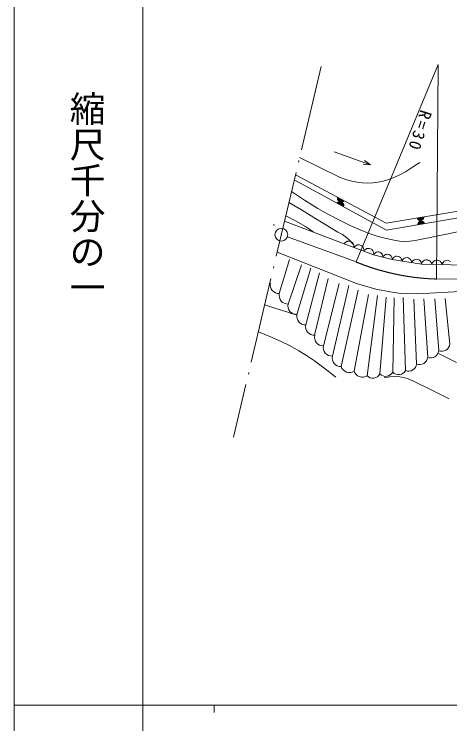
# Model space of a CAD drawing. Units: millimetres, scale not verified. Extents: x 59754 to 699754, y 6644 to 366644.
# Drawn here: x 59754 to 120725, y 189053 to 288378 of the extents above; entities that cross this region are included whole.
import ezdxf
from ezdxf.enums import TextEntityAlignment as Align

# ---------------------------------------------------------------- set-up
doc = ezdxf.new("R2010")
doc.units = ezdxf.units.MM
doc.header["$LTSCALE"] = 1000
doc.linetypes.add('LONG_DASHED_DOTTED', pattern=[15.25, 12, -1.5, 0.25, -1.5])
doc.layers.add('S-SUV', color=7, linetype='Continuous', lineweight=13)
doc.styles.add('@ＭＳ ゴシック', font='')
doc.styles.add('ＭＳ ゴシック', font='')
doc.styles.get('@ＭＳ ゴシック').set_extended_font_data('@MS Gothic')
doc.styles.get('ＭＳ ゴシック').set_extended_font_data('MS Gothic')

msp = doc.modelspace()

# ---------------------------------------------------------------- linework, layer by layer
at = {"layer": 'S-SUV'}
for p, q in [((59754, 366644), (59754, 6644)), ((77754, 356644), (77754, 6644)), ((119117, 281351), (107603, 253696)), ((118848, 251303), (119117, 281351)), ((99699, 268320), (102528, 266906)), ((104551, 269115), (109624, 267303)), ((109624, 267303), (108586, 267371)), ((108778, 267910), (109624, 267303)), ((115517, 266956), (116514, 267627)), ((102528, 266906), (105400, 265538)), ((113716, 265883), (114501, 266318)), ((114501, 266318), (115517, 266956)), ((98963, 265208), (111875, 258165)), ((111811, 259105), (99124, 265890)), ((105400, 265538), (106195, 265240)), ((106195, 265240), (107009, 265000)), ((111405, 264996), (112164, 265220)), ((150362, 265683), (111811, 259105)), ((112164, 265220), (112903, 265501)), ((112903, 265501), (113716, 265883)), ((107009, 265000), (107743, 264848)), ((107743, 264848), (108489, 264755)), ((108489, 264755), (109221, 264724)), ((109221, 264724), (109953, 264753)), ((109953, 264753), (110679, 264844)), ((110679, 264844), (111405, 264996)), ((111875, 258165), (150570, 264780)), ((98570, 263543), (100381, 262349)), ((100381, 262349), (102232, 261202)), ((105006, 262614), (105027, 262733)), ((105013, 262500), (105006, 262614)), ((105012, 262599), (105806, 262175)), ((105047, 262357), (105013, 262500)), ((105743, 262137), (105018, 262525)), ((105857, 262218), (105019, 262666)), ((105027, 262733), (105909, 262262)), ((105028, 262449), (105669, 262106)), ((105115, 262252), (105047, 262357)), ((105587, 262079), (105054, 262364)), ((105201, 262164), (105115, 262252)), ((105128, 262254), (105456, 262078)), ((105909, 262262), (105819, 262179)), ((98205, 261998), (99967, 260995)), ((104980, 261926), (105070, 262008)), ((105858, 261447), (104980, 261926)), ((105032, 261969), (105866, 261514)), ((105070, 262008), (105167, 262066)), ((105874, 261581), (105084, 262012)), ((105147, 262049), (105869, 261655)), ((105167, 262066), (105306, 262116)), ((105338, 262090), (105201, 262164)), ((105859, 261731), (105220, 262080)), ((105303, 262106), (105834, 261816)), ((105306, 262116), (105431, 262116)), ((105459, 262068), (105338, 262090)), ((105431, 262116), (105552, 262093)), ((105761, 261927), (105434, 262106)), ((105585, 262069), (105459, 262068)), ((105552, 262093), (105688, 262018)), ((105722, 262120), (105585, 262069)), ((105688, 262018), (105773, 261929)), ((105819, 262179), (105722, 262120)), ((105773, 261929), (105841, 261824)), ((105841, 261824), (105874, 261681)), ((105880, 261566), (105858, 261447)), ((105874, 261681), (105880, 261566)), ((99967, 260995), (101702, 259939)), ((102232, 261202), (103746, 260348)), ((103746, 260348), (105289, 259547)), ((97589, 259391), (105927, 256249)), ((97770, 260154), (99148, 259446)), ((99148, 259446), (100504, 258682)), ((101702, 259939), (103361, 258890)), ((105289, 259547), (106888, 258771)), ((116137, 259843), (117123, 260011)), ((116193, 259736), (116137, 259843)), ((117109, 259946), (116172, 259786)), ((116269, 259650), (116193, 259736)), ((116207, 259728), (117094, 259880)), ((117068, 259812), (116257, 259674)), ((116383, 259558), (116269, 259650)), ((116273, 259108), (117084, 259246)), ((116279, 259134), (116357, 259259)), ((116312, 259619), (117029, 259742)), ((117029, 259300), (116312, 259178)), ((116357, 259259), (116455, 259337)), ((116361, 259249), (116957, 259351)), ((116502, 259517), (116383, 259558)), ((116981, 259670), (116384, 259568)), ((116455, 259337), (116564, 259393)), ((116831, 259393), (116463, 259330)), ((116624, 259500), (116502, 259517)), ((116510, 259527), (116878, 259589)), ((116564, 259393), (116717, 259419)), ((116777, 259526), (116624, 259500)), ((116717, 259419), (116839, 259402)), ((116886, 259583), (116777, 259526)), ((116839, 259402), (116958, 259362)), ((116985, 259661), (116886, 259583)), ((116958, 259362), (117072, 259270)), ((117062, 259786), (116985, 259661)), ((117103, 259891), (117062, 259786)), ((117072, 259270), (117148, 259184)), ((117123, 260011), (117103, 259891)), ((100504, 258682), (101089, 258283)), ((101089, 258283), (101658, 257857)), ((103361, 258890), (105074, 257879)), ((106888, 258771), (108520, 258046)), ((117204, 259077), (116219, 258908)), ((116219, 258908), (116239, 259028)), ((116233, 258974), (117169, 259134)), ((116239, 259028), (116279, 259134)), ((117134, 259191), (116247, 259040)), ((117148, 259184), (117204, 259077)), ((120719, 257693), (125549, 258755)), ((105074, 257879), (105691, 257519)), ((105691, 257519), (106277, 257108)), ((108520, 258046), (109592, 257635)), ((109592, 257635), (110685, 257281)), ((110685, 257281), (111806, 256977)), ((115858, 256685), (120719, 257693)), ((106041, 256387), (105927, 256249)), ((106171, 256491), (106041, 256387)), ((106361, 256593), (106171, 256491)), ((106277, 257108), (106674, 256738)), ((106544, 256619), (106361, 256593)), ((106725, 256610), (106544, 256619)), ((106674, 256738), (107037, 256316)), ((106939, 256531), (106725, 256610)), ((107081, 256419), (106939, 256531)), ((107037, 256316), (107088, 256254)), ((107202, 256280), (107081, 256419)), ((107280, 256078), (107202, 256280)), ((111806, 256977), (112955, 256727)), ((112955, 256727), (113687, 256619)), ((113687, 256619), (114431, 256571)), ((114431, 256571), (115146, 256598)), ((115146, 256598), (115858, 256685)), ((105927, 256249), (110061, 254708)), ((107088, 256254), (107138, 256192)), ((107313, 255913), (107280, 256078)), ((107305, 255735), (107313, 255913)), ((107419, 255873), (107305, 255735)), ((107549, 255978), (107419, 255873)), ((107740, 256079), (107549, 255978)), ((107922, 256105), (107740, 256079)), ((108103, 256097), (107922, 256105)), ((108317, 256017), (108103, 256097)), ((108459, 255905), (108317, 256017)), ((108580, 255766), (108459, 255905)), ((108658, 255564), (108580, 255766)), ((108691, 255399), (108658, 255564)), ((108683, 255221), (108691, 255399)), ((108797, 255359), (108683, 255221)), ((108927, 255464), (108797, 255359)), ((109118, 255566), (108927, 255464)), ((109300, 255592), (109118, 255566)), ((109481, 255583), (109300, 255592)), ((109695, 255504), (109481, 255583)), ((109838, 255391), (109695, 255504)), ((109958, 255252), (109838, 255391)), ((96568, 255066), (107663, 250705)), ((110036, 255051), (109958, 255252)), ((110069, 254885), (110036, 255051)), ((110061, 254708), (110069, 254885)), ((110152, 254843), (110061, 254708)), ((110061, 254708), (112655, 254031)), ((110260, 254950), (110152, 254843)), ((110423, 255060), (110260, 254950)), ((110586, 255100), (110423, 255060)), ((110751, 255109), (110586, 255100)), ((110952, 255057), (110751, 255109)), ((111092, 254969), (110952, 255057)), ((111214, 254854), (111092, 254969)), ((111304, 254678), (111214, 254854)), ((111348, 254531), (111304, 254678)), ((111358, 254369), (111348, 254531)), ((111449, 254505), (111358, 254369)), ((111556, 254612), (111449, 254505)), ((111720, 254722), (111556, 254612)), ((111883, 254762), (111720, 254722)), ((112048, 254771), (111883, 254762)), ((112249, 254719), (112048, 254771)), ((112389, 254630), (112249, 254719)), ((112511, 254515), (112389, 254630)), ((112600, 254340), (112511, 254515)), ((112645, 254193), (112600, 254340)), ((112833, 254301), (112734, 254180)), ((112990, 254430), (112833, 254301)), ((113153, 254489), (112990, 254430)), ((113321, 254515), (113153, 254489)), ((113533, 254482), (113321, 254515)), ((113685, 254405), (113533, 254482)), ((113823, 254300), (113685, 254405)), ((113932, 254129), (113823, 254300)), ((114518, 254276), (114355, 254217)), ((114687, 254302), (114518, 254276)), ((114898, 254269), (114687, 254302)), ((96863, 249271), (98281, 254027)), ((98100, 247813), (99970, 253303)), ((112655, 254031), (112645, 254193)), ((112734, 254180), (112655, 254031)), ((112655, 254031), (116752, 253392)), ((113994, 253983), (113932, 254129)), ((114020, 253818), (113994, 253983)), ((114099, 253967), (114020, 253818)), ((114199, 254088), (114099, 253967)), ((114355, 254217), (114199, 254088)), ((115051, 254192), (114898, 254269)), ((115188, 254087), (115051, 254192)), ((115298, 253916), (115188, 254087)), ((115359, 253770), (115298, 253916)), ((115386, 253605), (115359, 253770)), ((115465, 253754), (115386, 253605)), ((115564, 253875), (115465, 253754)), ((115721, 254004), (115564, 253875)), ((115884, 254063), (115721, 254004)), ((116052, 254089), (115884, 254063)), ((116264, 254056), (116052, 254089)), ((116417, 253979), (116264, 254056)), ((116554, 253874), (116417, 253979)), ((116664, 253703), (116554, 253874)), ((116725, 253557), (116664, 253703)), ((116752, 253392), (116725, 253557)), ((116813, 253557), (116752, 253392)), ((116752, 253392), (123968, 253242)), ((116899, 253696), (116813, 253557)), ((117043, 253852), (116899, 253696)), ((117203, 253935), (117043, 253852)), ((117374, 253986), (117203, 253935)), ((117598, 253981), (117374, 253986)), ((117766, 253923), (117598, 253981)), ((117923, 253833), (117766, 253923)), ((118061, 253672), (117923, 253833)), ((118144, 253529), (118061, 253672)), ((118195, 253362), (118144, 253529)), ((118256, 253527), (118195, 253362)), ((118342, 253666), (118256, 253527)), ((118486, 253822), (118342, 253666)), ((118647, 253905), (118486, 253822)), ((118817, 253956), (118647, 253905)), ((119041, 253951), (118817, 253956)), ((119209, 253893), (119041, 253951)), ((119366, 253803), (119209, 253893)), ((119504, 253642), (119366, 253803)), ((119587, 253499), (119504, 253642)), ((119638, 253332), (119587, 253499)), ((119699, 253497), (119638, 253332)), ((119785, 253636), (119699, 253497)), ((119929, 253792), (119785, 253636)), ((120090, 253875), (119929, 253792)), ((120261, 253926), (120090, 253875)), ((120484, 253921), (120261, 253926)), ((120653, 253863), (120484, 253921)), ((120810, 253773), (120653, 253863)), ((99337, 246355), (101257, 252820)), ((100574, 244896), (102464, 252177)), ((101810, 243438), (103692, 251368)), ((103047, 241980), (105219, 250702)), ((104284, 240522), (106589, 250389)), ((107663, 250705), (110354, 249898)), ((105521, 239064), (107921, 249762)), ((110354, 249898), (112371, 249508)), ((112371, 249508), (113882, 249280)), ((116242, 249239), (127235, 249839)), ((107331, 238421), (109330, 249136)), ((109141, 237777), (110583, 249018)), ((110938, 238018), (111836, 248783)), ((112734, 238260), (112933, 248666)), ((113882, 249280), (116242, 249239)), ((114531, 238501), (114186, 248705)), ((116080, 239426), (115713, 248509)), ((117628, 240351), (117083, 248548)), ((119177, 241276), (118610, 248548)), ((120725, 242202), (120059, 248587)), ((94830, 247710), (96352, 247175)), ((96352, 247175), (97898, 246697)), ((97898, 246697), (98560, 246505)), ((98560, 246505), (99224, 246317)), ((93933, 243911), (95547, 243263)), ((95547, 243263), (97139, 242560)), ((97139, 242560), (98375, 241945)), ((98375, 241945), (99583, 241278)), ((99583, 241278), (100690, 240599)), ((100690, 240599), (101764, 239870)), ((119052, 240915), (121639, 239643)), ((101764, 239870), (103269, 238744)), ((103269, 238744), (104750, 237567)), ((111526, 237501), (112348, 237603)), ((112348, 237603), (113172, 237645)), ((113172, 237645), (113711, 237608)), ((113711, 237608), (114253, 237510)), ((114253, 237510), (114911, 237318)), ((114911, 237318), (115569, 237062)), ((115569, 237062), (118134, 235804)), ((118134, 235804), (120638, 234541)), ((59754, 191644), (598754, 191644)), ((87754, 191644), (87754, 190644))]:
    msp.add_line(p, q, dxfattribs=at)
at = {"layer": 'S-SUV', "linetype": 'LONG_DASHED_DOTTED'}
for p, q in [((102705, 281049), (90457, 229195)), ((97990, 257197), (107603, 253696)), ((118848, 251303), (143867, 251626))]:
    msp.add_line(p, q, dxfattribs=at)
at = {"layer": 'S-SUV'}
for centre, radius in [((96098, 258864), 31.3), ((96098, 258864), 25), ((96098, 258864), 18.8), ((96098, 258864), 12.5), ((96098, 258864), 6.3), ((97144, 257505), 896), ((97144, 257505), 27)]:
    msp.add_circle(centre, radius, dxfattribs=at)
at = {"layer": 'S-SUV', "linetype": 'LONG_DASHED_DOTTED'}
msp.add_arc((119855, 283652), 32364, 247.75621, 268.21663, dxfattribs=at)
at = {"layer": 'S-SUV'}
for centre, radius, start, end in [((96791, 250464), 1195, 167.17703, 273.43724), ((98028, 249006), 1195, 167.17703, 273.43724), ((99265, 247547), 1195, 167.17703, 273.43724), ((100502, 246089), 1195, 167.17703, 273.43724), ((101739, 244631), 1195, 167.17703, 273.43724), ((102976, 243173), 1195, 167.17703, 273.43724), ((104213, 241715), 1195, 167.17703, 273.43724), ((119604, 242320), 1127, 247.72411, 353.98431), ((105449, 240257), 1195, 167.17703, 273.43724), ((118056, 241395), 1127, 247.72411, 353.98431), ((114958, 239544), 1127, 247.72411, 353.98431), ((116507, 240469), 1127, 247.72411, 353.98431), ((106667, 239421), 1201, 197.29677, 303.55698), ((108477, 238778), 1201, 197.29677, 303.55698), ((113542, 239054), 1133, 224.52055, 330.78075), ((109949, 238571), 1133, 224.52055, 330.78075), ((111746, 238813), 1133, 224.52055, 330.78075)]:
    msp.add_arc(centre, radius, start, end, dxfattribs=at)

# ---------------------------------------------------------------- texts
at = {"layer": 'S-SUV', "style": '@ＭＳ ゴシック'}
msp.add_text('縮尺千分の一', height=3666, rotation=270, dxfattribs=at).set_placement((67031, 277675), align=Align.BOTTOM_LEFT)
at = {"layer": 'S-SUV', "insert": (116611, 275109), "char_height": 1686, "attachment_point": 7, "rotation": 252.3, "style": 'ＭＳ ゴシック'}
msp.add_mtext('\\T1.3;R=30', dxfattribs=at)

doc.saveas('drawing.dxf')
